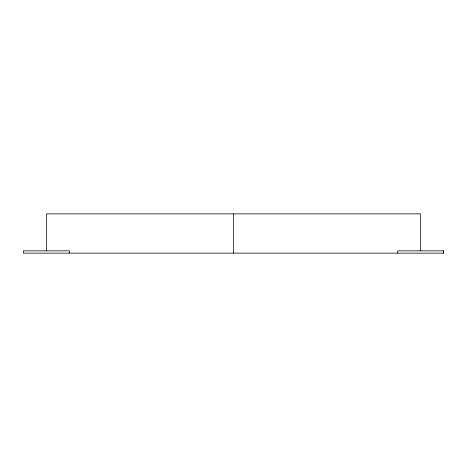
<?xml version="1.0" encoding="UTF-8"?>
<svg xmlns="http://www.w3.org/2000/svg" width="467" height="467" viewBox="0 0 467 467"><rect width="100%" height="100%" fill="white"/><g stroke="black" fill="none" stroke-linecap="round" stroke-linejoin="round"><path stroke-width="0.7" d="M443.592 250.826L443.592 253.137M420.662 250.954L420.662 213.863L46.449 213.863L46.449 250.954M397.732 253.137L397.732 250.826L443.65 250.826L443.65 253.137L23.35 253.137L23.35 250.826L69.548 250.826L69.548 253.137M233.558 213.863L233.558 253.137"/></g></svg>
